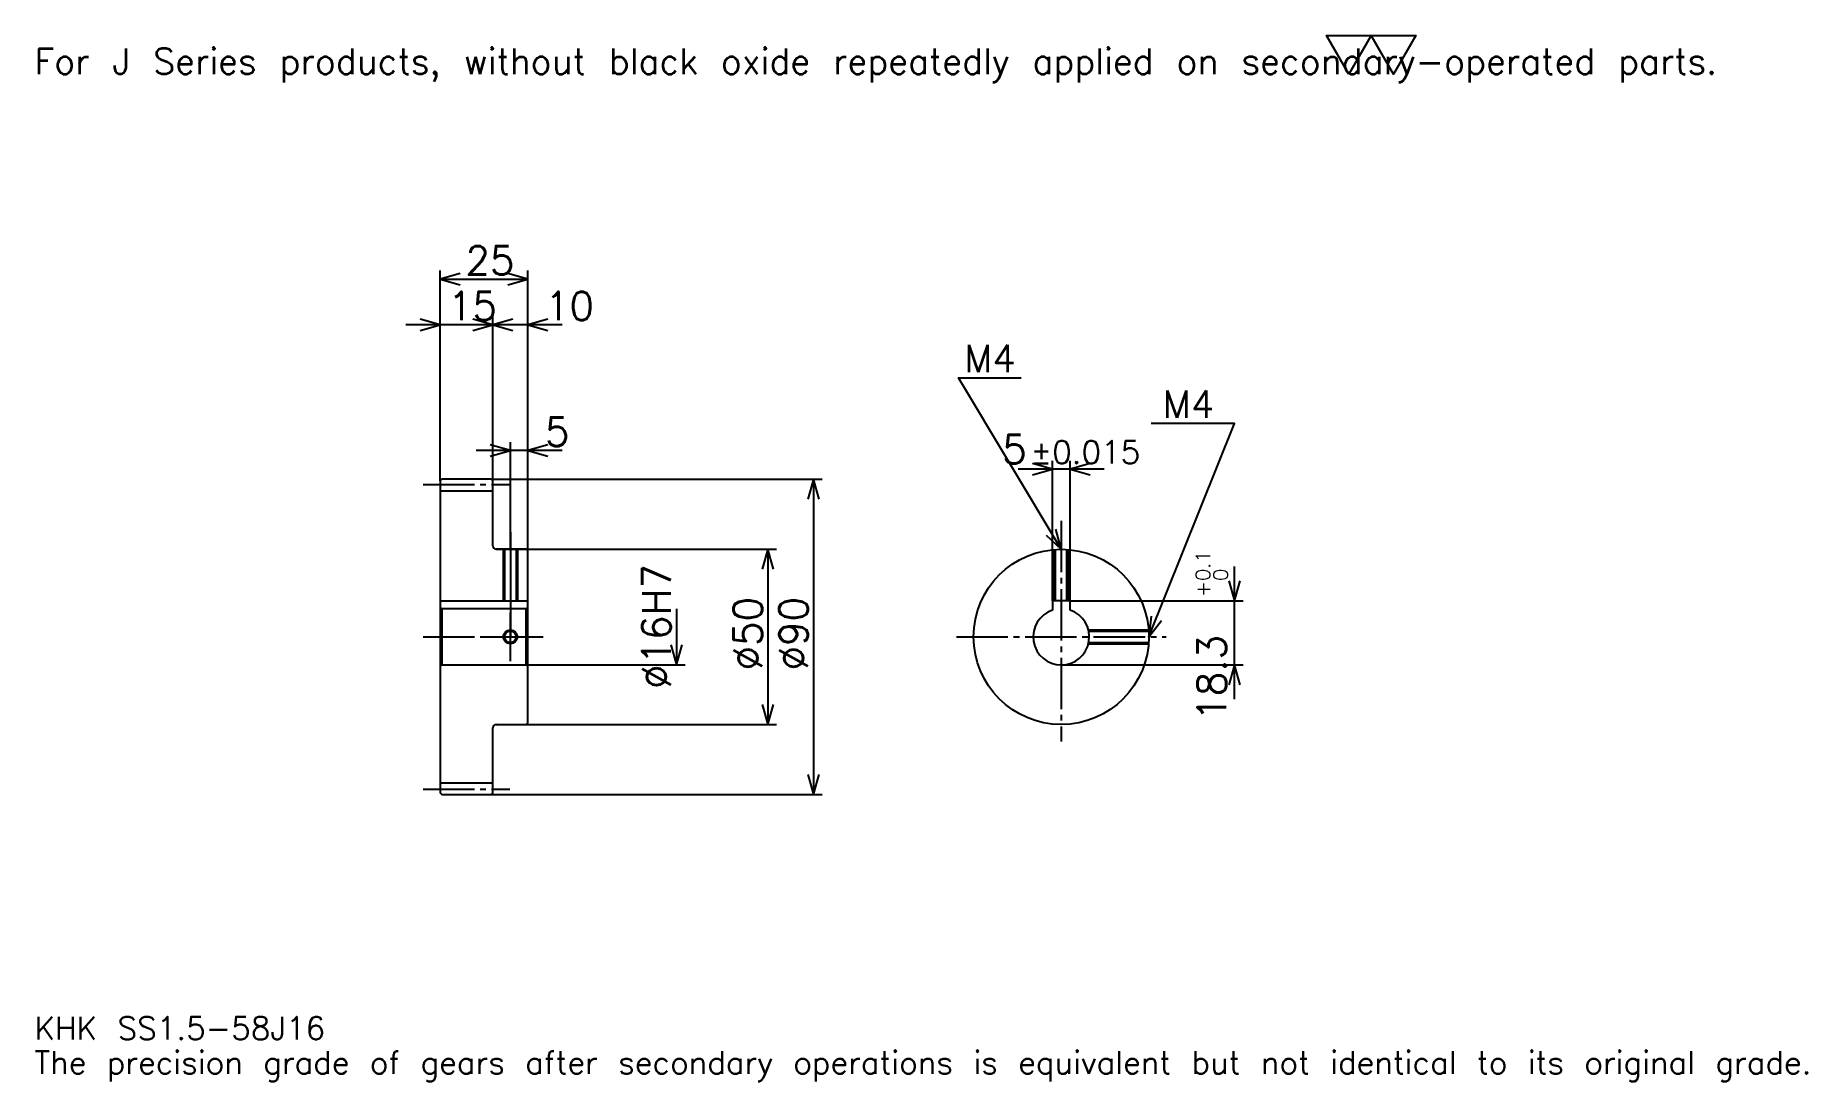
# Model space of a CAD drawing. Extents: x 17 to 522, y 6 to 304.
import ezdxf

# ---------------------------------------------------------------- set-up
doc = ezdxf.new("R2010")
doc.units = 0
doc.linetypes.add('DASHDOT', pattern=[19.565218, 14.673913, -1.630435, 1.630435, -1.630435])
doc.layers.get('0').update_dxf_attribs({"linetype": 'CONTINUOUS'})
doc.layers.add('DASHDOT', color=6, linetype='DASHDOT')
doc.styles.add('KANJI', font='TXT', dxfattribs={"bigfont": 'BIGFONT'})

msp = doc.modelspace()

# ---------------------------------------------------------------- linework, layer by layer
at = {"color": 5}
for p, q in [((132.065216, 177.880432), (132.065216, 237.391296)), ((132.065216, 234.945648), (157.065216, 234.945648)), ((157.065216, 177.880432), (157.065216, 237.391296)), ((147.065216, 177.880432), (147.065216, 224.347839)), ((156.847824, 221.902176), (122.282608, 221.902176)), ((166.847824, 221.902176), (137.282608, 221.902176)), ((152.065216, 177.880432), (152.065216, 188.478256)), ((166.847824, 186.032608), (142.282608, 186.032608)), ((306.739136, 143.180435), (306.739136, 183.152176)), ((311.739136, 143.180435), (311.739136, 183.152176)), ((132.065216, 177.380432), (132.065216, 177.880432)), ((146.565216, 177.880432), (157.065216, 177.880432)), ((147.065216, 177.380432), (147.065216, 177.880432)), ((152.065216, 157.880432), (152.065216, 177.880432)), ((152.065216, 157.880432), (152.065216, 177.880432)), ((157.065216, 177.880432), (241.032608, 177.880432)), ((157.065216, 157.380432), (157.065216, 177.880432)), ((238.586945, 177.880432), (238.586945, 87.880432)), ((321.521729, 180.706512), (296.956543, 180.706512)), ((148.065216, 157.880432), (157.065216, 157.880432)), ((157.065216, 157.880432), (227.989136, 157.880432)), ((225.543488, 157.880432), (225.543488, 107.880432)), ((358.695648, 115.097824), (358.695648, 152.963043)), ((311.739136, 143.180435), (361.141296, 143.180435)), ((199.456512, 140.880432), (199.456512, 124.880432)), ((157.065216, 124.880432), (201.902176, 124.880432)), ((309.239136, 124.880432), (361.141296, 124.880432)), ((148.065216, 107.880432), (157.065216, 107.880432)), ((157.065216, 107.880432), (227.989136, 107.880432)), ((146.565216, 87.880432), (157.065216, 87.880432)), ((157.065216, 87.880432), (241.032608, 87.880432))]:
    msp.add_line(p, q, dxfattribs=at)
at = {"color": 4}
for p, q in [((132.065216, 174.505432), (147.065216, 174.505432)), ((132.065216, 143.180435), (157.065216, 143.180435)), ((132.565216, 140.880432), (132.565216, 124.880432)), ((156.565216, 140.880432), (157.065216, 141.380432)), ((156.565216, 124.880432), (157.065216, 124.380432)), ((132.065216, 91.255432), (147.065216, 91.255432))]:
    msp.add_line(p, q, dxfattribs=at)
at = {"color": 7}
msp.add_lwpolyline([(391.304352, 293.478271), (384.945648, 304.5), (410.380432, 304.5), (404.021729, 293.478271), (397.663055, 304.5), (391.304352, 293.478271)], dxfattribs=at)
at = {"color": 5}
for points in [[(137.771744, 236.57608), (132.065216, 234.945648), (137.771744, 233.315216)], [(151.358688, 233.315216), (157.065216, 234.945648), (151.358688, 236.57608)], [(126.358696, 220.271744), (132.065216, 221.902176), (126.358696, 223.532608)], [(141.358688, 220.271744), (147.065216, 221.902176), (141.358688, 223.532608)], [(152.771744, 223.532608), (147.065216, 221.902176), (152.771744, 220.271744)], [(162.771744, 223.532608), (157.065216, 221.902176), (162.771744, 220.271744)], [(309.239136, 157.880432), (279.891296, 206.793472), (297.82608, 206.793472)], [(334.239136, 132.880432), (358.695648, 193.75), (334.891296, 193.75)], [(146.358688, 184.402176), (152.065216, 186.032608), (146.358688, 187.66304)], [(162.771744, 187.66304), (157.065216, 186.032608), (162.771744, 184.402176)], [(301.032593, 179.07608), (306.739136, 180.706512), (301.032593, 182.33696)], [(317.445679, 182.33696), (311.739136, 180.706512), (317.445679, 179.07608)], [(240.217377, 172.17392), (238.586945, 177.880432), (236.956512, 172.17392)], [(304.90506, 161.934875), (309.239136, 157.880432), (307.701233, 163.612579)], [(227.17392, 152.173904), (225.543488, 157.880432), (223.913055, 152.173904)], [(357.065216, 148.886948), (358.695648, 143.180435), (360.32608, 148.886948)], [(334.85376, 138.783401), (334.239136, 132.880432), (337.879517, 137.567688)], [(197.82608, 130.58696), (199.456512, 124.880432), (201.086945, 130.58696)], [(360.32608, 119.173912), (358.695648, 124.880432), (357.065216, 119.173912)], [(223.913055, 113.586952), (225.543488, 107.880432), (227.17392, 113.586952)], [(236.956512, 93.586952), (238.586945, 87.880432), (240.217377, 93.586952)]]:
    msp.add_lwpolyline(points, dxfattribs=at)
at = {"color": 4}
for points in [[(147.065216, 158.880432), (147.065216, 177.380432), (146.565216, 177.880432), (132.565216, 177.880432), (132.065216, 177.380432), (132.065216, 124.380432)], [(148.065216, 107.880432), (156.565216, 107.880432), (157.065216, 108.380432), (157.065216, 157.380432), (156.565216, 157.880432), (148.065216, 157.880432)], [(150.065216, 157.880432), (150.065216, 143.180435)], [(150.445221, 157.880432), (150.445221, 143.180435)], [(153.685211, 157.880432), (153.685211, 143.180435)], [(154.065216, 157.880432), (154.065216, 143.180435)], [(307.239136, 143.180435), (307.239136, 157.800308)], [(307.619141, 143.180435), (307.619141, 157.827881)], [(310.859131, 143.180435), (310.859131, 157.827881)], [(311.239136, 143.180435), (311.239136, 157.800308)], [(311.739136, 140.479767), (311.739136, 143.180435), (306.739136, 143.180435), (306.739136, 140.479767)], [(132.065216, 124.380432), (132.565216, 124.880432), (156.565216, 124.880432), (156.565216, 140.880432), (132.565216, 140.880432), (132.065216, 141.380432)], [(316.985107, 134.880432), (334.158997, 134.880432)], [(317.073395, 134.500427), (334.186584, 134.500427)], [(316.985107, 130.880432), (334.158997, 130.880432)], [(317.073395, 131.260437), (334.186584, 131.260437)], [(132.065216, 124.380432), (132.065216, 88.380432), (132.565216, 87.880432), (146.565216, 87.880432), (147.065216, 88.380432), (147.065216, 106.880432)]]:
    msp.add_lwpolyline(points, dxfattribs=at)
for centre, radius in [((309.239136, 132.880432), 25), ((152.065216, 132.880432), 1.62)]:
    msp.add_circle(centre, radius, dxfattribs=at)
at = {"color": 7}
msp.add_circle((152.065216, 132.880432), 2, dxfattribs=at)
at = {"color": 4}
for centre, radius, start, end in [((148.065216, 158.880432), 1, 180, 270), ((309.239136, 132.880432), 8, 108.20995733, 71.79004267), ((148.065216, 106.880432), 1, 90, 180)]:
    msp.add_arc(centre, radius, start, end, dxfattribs=at)
at = {"layer": 'DASHDOT', "color": 7}
for p, q in [((127.173912, 176.380432), (151.956512, 176.380432)), ((309.239136, 166.032608), (309.239136, 102.989128)), ((152.065216, 157.880432), (152.065216, 132.880432)), ((127.173912, 132.880432), (161.956512, 132.880432)), ((279.347839, 132.880432), (339.130432, 132.880432)), ((127.173912, 89.380432), (151.956512, 89.380432))]:
    msp.add_line(p, q, dxfattribs=at)
for points in [[(152.065216, 162.771729), (152.065216, 138.289124)], [(152.065216, 125.989128), (152.065216, 139.771744)], [(145.17392, 132.880432), (158.956512, 132.880432)]]:
    msp.add_lwpolyline(points, dxfattribs=at)

# ---------------------------------------------------------------- texts
at = {"color": 7, "style": 'KANJI'}
for s, height, p in [('For J Series products, without black oxide repeatedly applied on secondary-operated parts.', 7.336957, (16.304348, 293.478271)), ('25', 8.152174, (139.266296, 236.25)), ('15', 8.152174, (134.266296, 223.206512)), ('10', 8.152174, (161.956512, 223.206512)), ('M4', 7.826087, (281.521729, 208.42392)), ('M4', 7.826087, (338.152161, 195.380432)), ('5', 8.152174, (161.956512, 187.33696)), ('5', 8.152174, (292.411438, 182.33696)), ('%%p0.015', 6.521739, (300.481079, 182.33696)), ('KHK SS1.5-58J16', 6.521739, (16.304348, 17.934782)), ('The precision grade of gears after secondary operations is equivalent but not identical to its original grade.', 6.521739, (16.304348, 8.152174))]:
    msp.add_text(s, height=height, dxfattribs=at).set_placement(p)
for s, height, p in [('%%c16H7', 8.152174, (197.82608, 118.002716)), ('0.1', 4.076087, (351.684784, 148.806717)), ('0', 4.076087, (356.739136, 148.806717)), ('+', 4.076087, (351.684784, 144.241501)), ('%%c50', 8.152174, (223.913055, 123.301628)), ('%%c90', 8.152174, (236.956512, 123.301628)), ('18.3', 8.152174, (356.25, 108.955658))]:
    msp.add_text(s, height=height, rotation=90, dxfattribs=at).set_placement(p)

doc.saveas('drawing.dxf')
